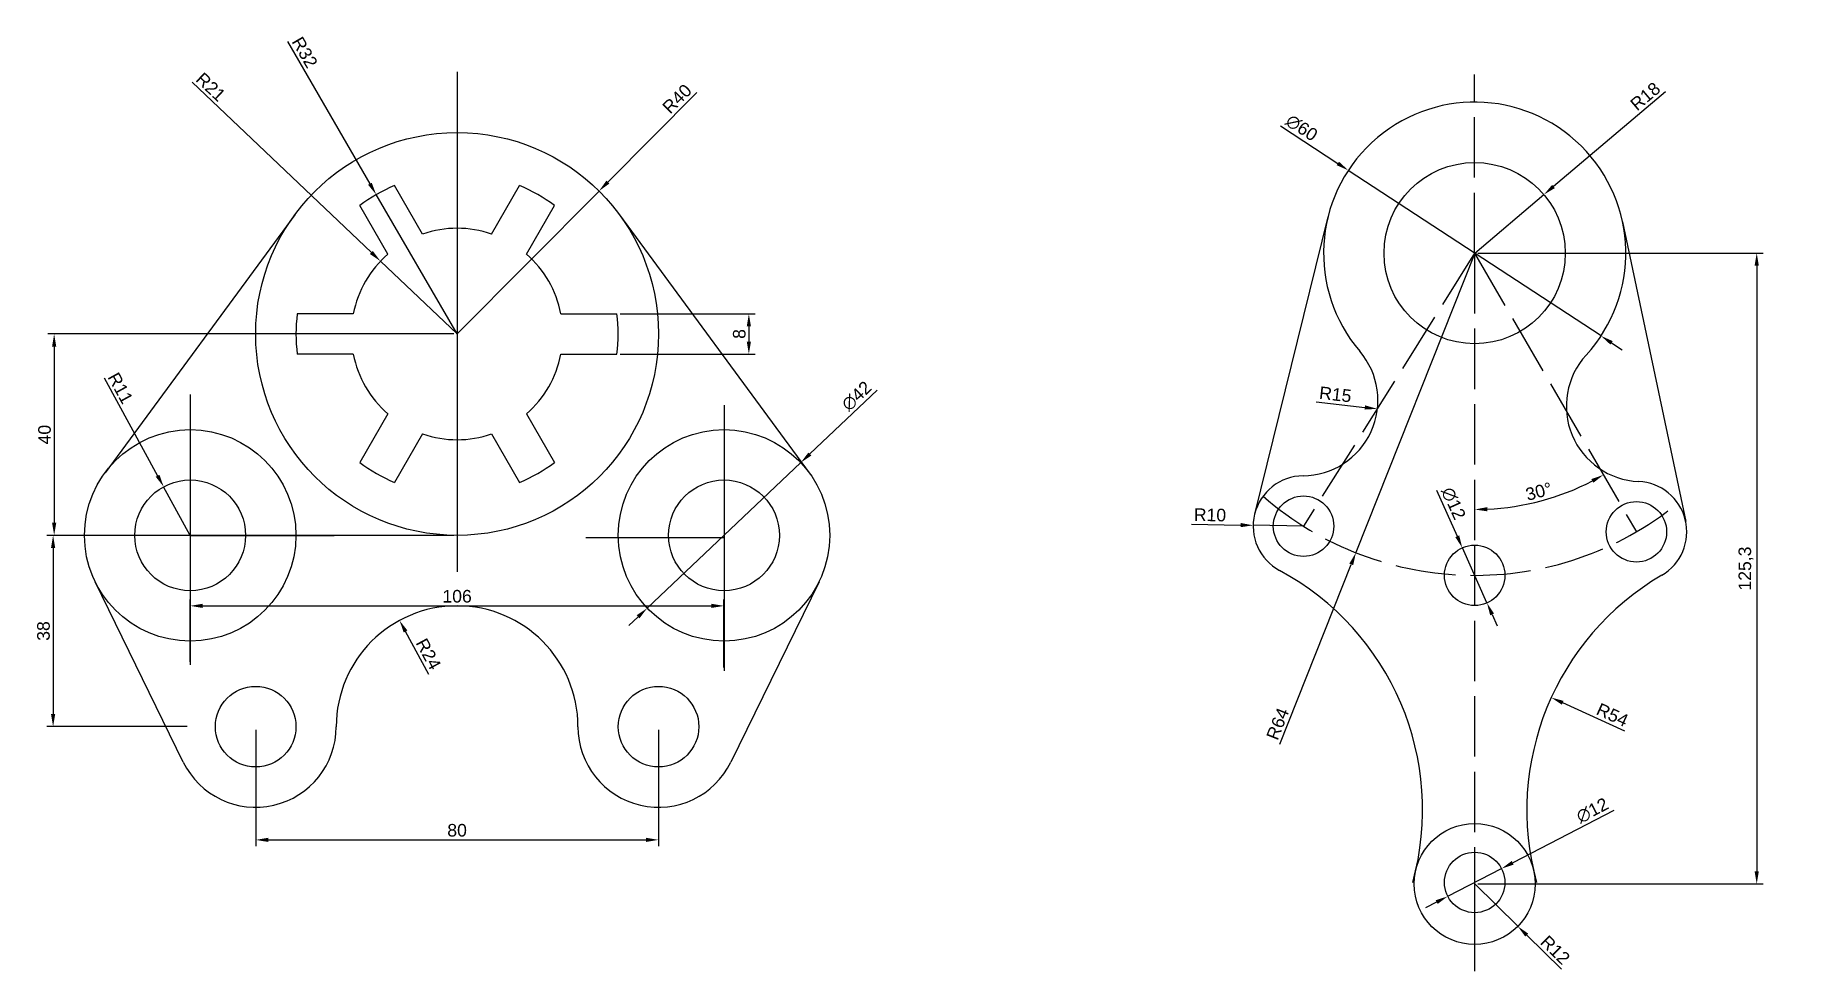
# Model space of a CAD drawing. Header units: millimetres. Extents: x 3178 to 3528, y 1523 to 1710.
import ezdxf

# ---------------------------------------------------------------- set-up
doc = ezdxf.new("R2010")
doc.units = ezdxf.units.MM
doc.linetypes.add('ACAD_ISO02W100', pattern=[15, 12, -3])
doc.styles.get("Standard").update_dxf_attribs({"font": 'arial.ttf'})
doc.dimstyles.new('ISO-25', dxfattribs={"dimtxt": 2.5, "dimasz": 2.5, "dimexe": 1.25, "dimexo": 0.625, "dimtad": 1, "dimtxsty": 'Standard', "dimcen": 2.5, "dimadec": 0, "dimazin": 0, "dimtfac": 1, "dimtmove": 0, "dimatfit": 3, "dimfxl": 1, "dimarcsym": 0})

# ---------------------------------------------------------------- blocks, each defined once
blk = doc.blocks.new('*D3')
at = {"color": 0, "lineweight": -2, "transparency": 16777216}
for p, q in [((3309.17, 1698.11), (3291.53, 1680.34)), ((3261.59, 1650.18), (3289.77, 1678.57))]:
    blk.add_line(p, q, dxfattribs=at)
at = {"color": 0, "transparency": 16777216}
blk.add_solid([(3291.24, 1680.63), (3291.83, 1680.05), (3289.77, 1678.57)], dxfattribs=at)
at = {"layer": 'Defpoints', "color": 0, "transparency": 16777216}
for p in [(3289.77, 1678.57), (3261.59, 1650.18)]:
    blk.add_point(p, dxfattribs=at)
at = {"color": 0, "transparency": 16777216, "insert": (3305.28, 1696.89), "char_height": 2.5, "attachment_point": 5, "rotation": 45.2148}
blk.add_mtext('R40', dxfattribs=at)
blk = doc.blocks.new('*D4')
at = {"color": 0, "lineweight": -2, "transparency": 16777216}
for p, q in [((3227.88, 1708.27), (3244.28, 1680.01)), ((3261.59, 1650.18), (3245.53, 1677.85))]:
    blk.add_line(p, q, dxfattribs=at)
at = {"color": 0, "transparency": 16777216}
blk.add_solid([(3244.64, 1680.22), (3243.92, 1679.81), (3245.53, 1677.85)], dxfattribs=at)
at = {"layer": 'Defpoints', "color": 0, "transparency": 16777216}
for p in [(3245.53, 1677.85), (3261.59, 1650.18)]:
    blk.add_point(p, dxfattribs=at)
at = {"color": 0, "transparency": 16777216, "insert": (3231.33, 1706.11), "char_height": 2.5, "attachment_point": 5, "rotation": 300.1265}
blk.add_mtext('R32', dxfattribs=at)
blk = doc.blocks.new('*D5')
at = {"color": 0, "lineweight": -2, "transparency": 16777216}
for p, q in [((3208.95, 1700.21), (3244.56, 1666.37)), ((3261.59, 1650.18), (3246.37, 1664.64))]:
    blk.add_line(p, q, dxfattribs=at)
at = {"color": 0, "transparency": 16777216}
blk.add_solid([(3244.85, 1666.67), (3244.27, 1666.06), (3246.37, 1664.64)], dxfattribs=at)
at = {"layer": 'Defpoints', "color": 0, "transparency": 16777216}
for p in [(3246.37, 1664.64), (3261.59, 1650.18)]:
    blk.add_point(p, dxfattribs=at)
at = {"color": 0, "transparency": 16777216, "insert": (3212.68, 1699.25), "char_height": 2.5, "attachment_point": 5, "rotation": 316.4544}
blk.add_mtext('R21', dxfattribs=at)
blk = doc.blocks.new('*D6')
at = {"color": 0, "lineweight": -2, "transparency": 16777216}
for p, q in [((3208.59, 1585.08), (3208.59, 1597.42)), ((3314.59, 1583.91), (3314.59, 1597.42)), ((3211.09, 1596.17), (3312.09, 1596.17))]:
    blk.add_line(p, q, dxfattribs=at)
at = {"color": 0, "transparency": 16777216}
for points in [[(3211.09, 1596.59), (3211.09, 1595.76), (3208.59, 1596.17)], [(3312.09, 1596.59), (3312.09, 1595.76), (3314.59, 1596.17)]]:
    blk.add_solid(points, dxfattribs=at)
at = {"layer": 'Defpoints', "color": 0, "transparency": 16777216}
for p in [(3314.59, 1596.17), (3208.59, 1584.45), (3314.59, 1583.28)]:
    blk.add_point(p, dxfattribs=at)
at = {"color": 0, "transparency": 16777216, "insert": (3261.59, 1598.07), "char_height": 2.5, "attachment_point": 5}
blk.add_mtext('106', dxfattribs=at)
blk = doc.blocks.new('*D7')
at = {"color": 0, "lineweight": -2, "transparency": 16777216}
for p, q in [((3221.59, 1571.55), (3221.59, 1548.44)), ((3301.59, 1571.55), (3301.59, 1548.44)), ((3224.09, 1549.69), (3299.09, 1549.69))]:
    blk.add_line(p, q, dxfattribs=at)
at = {"color": 0, "transparency": 16777216}
for points in [[(3224.09, 1550.11), (3224.09, 1549.28), (3221.59, 1549.69)], [(3299.09, 1550.11), (3299.09, 1549.28), (3301.59, 1549.69)]]:
    blk.add_solid(points, dxfattribs=at)
at = {"layer": 'Defpoints', "color": 0, "transparency": 16777216}
for p in [(3221.59, 1572.18), (3301.59, 1572.18), (3301.59, 1549.69)]:
    blk.add_point(p, dxfattribs=at)
at = {"color": 0, "transparency": 16777216, "insert": (3261.59, 1551.59), "char_height": 2.5, "attachment_point": 5}
blk.add_mtext('80', dxfattribs=at)
blk = doc.blocks.new('*D8')
at = {"color": 0, "lineweight": -2, "transparency": 16777216}
for p, q in [((3207.97, 1610.18), (3180.12, 1610.18)), ((3181.37, 1607.68), (3181.37, 1574.68)), ((3207.97, 1572.18), (3180.12, 1572.18))]:
    blk.add_line(p, q, dxfattribs=at)
at = {"color": 0, "transparency": 16777216}
for points in [[(3180.95, 1607.68), (3181.78, 1607.68), (3181.37, 1610.18)], [(3180.95, 1574.68), (3181.78, 1574.68), (3181.37, 1572.18)]]:
    blk.add_solid(points, dxfattribs=at)
at = {"layer": 'Defpoints', "color": 0, "transparency": 16777216}
for p in [(3208.59, 1610.18), (3181.37, 1572.18), (3208.59, 1572.18)]:
    blk.add_point(p, dxfattribs=at)
at = {"color": 0, "transparency": 16777216, "insert": (3179.46, 1591.18), "char_height": 2.5, "attachment_point": 5, "rotation": 90}
blk.add_mtext('38', dxfattribs=at)
blk = doc.blocks.new('*D9')
at = {"color": 0, "lineweight": -2, "transparency": 16777216}
for p, q in [((3260.97, 1650.18), (3180.32, 1650.18)), ((3181.57, 1647.68), (3181.57, 1612.68)), ((3260.97, 1610.18), (3180.32, 1610.18))]:
    blk.add_line(p, q, dxfattribs=at)
at = {"color": 0, "transparency": 16777216}
for points in [[(3181.16, 1647.68), (3181.99, 1647.68), (3181.57, 1650.18)], [(3181.16, 1612.68), (3181.99, 1612.68), (3181.57, 1610.18)]]:
    blk.add_solid(points, dxfattribs=at)
at = {"layer": 'Defpoints', "color": 0, "transparency": 16777216}
for p in [(3261.59, 1650.18), (3181.57, 1610.18), (3261.59, 1610.18)]:
    blk.add_point(p, dxfattribs=at)
at = {"color": 0, "transparency": 16777216, "insert": (3179.67, 1630.18), "char_height": 2.5, "attachment_point": 5, "rotation": 90}
blk.add_mtext('40', dxfattribs=at)
blk = doc.blocks.new('*D10')
at = {"color": 0, "lineweight": -2, "transparency": 16777216}
for p, q in [((3293.97, 1654.18), (3320.78, 1654.18)), ((3319.53, 1651.68), (3319.53, 1648.68)), ((3293.97, 1646.18), (3320.78, 1646.18))]:
    blk.add_line(p, q, dxfattribs=at)
at = {"color": 0, "transparency": 16777216}
for points in [[(3319.11, 1651.68), (3319.95, 1651.68), (3319.53, 1654.18)], [(3319.11, 1648.68), (3319.95, 1648.68), (3319.53, 1646.18)]]:
    blk.add_solid(points, dxfattribs=at)
at = {"layer": 'Defpoints', "color": 0, "transparency": 16777216}
for p in [(3293.34, 1654.18), (3293.34, 1646.18), (3319.53, 1646.18)]:
    blk.add_point(p, dxfattribs=at)
at = {"color": 0, "transparency": 16777216, "insert": (3317.63, 1650.18), "char_height": 2.5, "attachment_point": 5, "rotation": 90}
blk.add_mtext('8', dxfattribs=at)
blk = doc.blocks.new('*D11')
at = {"color": 0, "lineweight": -2, "transparency": 16777216}
for p, q in [((3345.02, 1639), (3331.65, 1626.34)), ((3299.35, 1595.73), (3329.84, 1624.62)), ((3297.53, 1594.01), (3295.72, 1592.29))]:
    blk.add_line(p, q, dxfattribs=at)
at = {"color": 0, "transparency": 16777216}
for points in [[(3331.36, 1626.64), (3331.94, 1626.04), (3329.84, 1624.62)], [(3297.25, 1594.31), (3297.82, 1593.71), (3299.35, 1595.73)]]:
    blk.add_solid(points, dxfattribs=at)
at = {"layer": 'Defpoints', "color": 0, "transparency": 16777216}
for p in [(3329.84, 1624.62), (3299.35, 1595.73)]:
    blk.add_point(p, dxfattribs=at)
at = {"color": 0, "transparency": 16777216, "insert": (3340.93, 1637.84), "char_height": 2.5, "attachment_point": 5, "rotation": 43.4552}
blk.add_mtext('∅42', dxfattribs=at)
blk = doc.blocks.new('*D12')
at = {"color": 0, "lineweight": -2, "transparency": 16777216}
for p, q in [((3191.48, 1641.48), (3202.12, 1622.02)), ((3208.59, 1610.18), (3203.32, 1619.83))]:
    blk.add_line(p, q, dxfattribs=at)
at = {"color": 0, "transparency": 16777216}
blk.add_solid([(3202.48, 1622.22), (3201.75, 1621.82), (3203.32, 1619.83)], dxfattribs=at)
at = {"layer": 'Defpoints', "color": 0, "transparency": 16777216}
for p in [(3203.32, 1619.83), (3208.59, 1610.18)]:
    blk.add_point(p, dxfattribs=at)
at = {"color": 0, "transparency": 16777216, "insert": (3194.74, 1639.42), "char_height": 2.5, "attachment_point": 5, "rotation": 298.666}
blk.add_mtext('R11', dxfattribs=at)
blk = doc.blocks.new('*D13')
at = {"color": 0, "lineweight": -2, "transparency": 16777216}
blk.add_line((3255.98, 1582.54), (3251.35, 1591.08), dxfattribs=at)
at = {"color": 0, "transparency": 16777216}
blk.add_solid([(3251.72, 1591.28), (3250.99, 1590.88), (3250.16, 1593.28)], dxfattribs=at)
at = {"layer": 'Defpoints', "color": 0, "transparency": 16777216}
for p in [(3250.16, 1593.28), (3261.59, 1572.18)]:
    blk.add_point(p, dxfattribs=at)
at = {"color": 0, "transparency": 16777216, "insert": (3255.91, 1586.61), "char_height": 2.5, "attachment_point": 5, "rotation": 298.4422}
blk.add_mtext('R24', dxfattribs=at)
blk = doc.blocks.new('*D16')
at = {"color": 0, "linetype": 'Continuous', "lineweight": -2, "transparency": 16777216}
for p, q in [((3464.28, 1666.23), (3520.92, 1666.23)), ((3519.67, 1663.73), (3519.67, 1543.43)), ((3464.28, 1540.93), (3520.92, 1540.93))]:
    blk.add_line(p, q, dxfattribs=at)
at = {"color": 0, "linetype": 'Continuous', "transparency": 16777216}
for points in [[(3519.25, 1663.73), (3520.09, 1663.73), (3519.67, 1666.23)], [(3519.25, 1543.43), (3520.09, 1543.43), (3519.67, 1540.93)]]:
    blk.add_solid(points, dxfattribs=at)
at = {"layer": 'Defpoints', "color": 0, "linetype": 'Continuous', "transparency": 16777216}
for p in [(3463.66, 1666.23), (3463.66, 1540.93), (3519.67, 1540.93)]:
    blk.add_point(p, dxfattribs=at)
at = {"color": 0, "linetype": 'Continuous', "transparency": 16777216, "insert": (3517.54, 1603.58), "char_height": 2.5, "attachment_point": 5, "rotation": 90}
blk.add_mtext('125,3', dxfattribs=at)
blk = doc.blocks.new('*D17')
at = {"color": 0, "linetype": 'Continuous', "lineweight": -2, "transparency": 16777216}
blk.add_line((3493.51, 1571.29), (3481.14, 1576.92), dxfattribs=at)
at = {"color": 0, "linetype": 'Continuous', "transparency": 16777216}
blk.add_solid([(3481.31, 1577.3), (3480.97, 1576.54), (3478.86, 1577.96)], dxfattribs=at)
at = {"layer": 'Defpoints', "color": 0, "linetype": 'Continuous', "transparency": 16777216}
for p in [(3478.86, 1577.96), (3528.01, 1555.59)]:
    blk.add_point(p, dxfattribs=at)
at = {"color": 0, "linetype": 'Continuous', "transparency": 16777216, "insert": (3491.01, 1574.51), "char_height": 2.5, "attachment_point": 5, "rotation": 335.5264}
blk.add_mtext('R54', dxfattribs=at)
blk = doc.blocks.new('*D18')
at = {"color": 0, "linetype": 'Continuous', "lineweight": -2, "transparency": 16777216}
for p, q in [((3463.66, 1540.93), (3472.22, 1532.52)), ((3480.92, 1523.98), (3474, 1530.77))]:
    blk.add_line(p, q, dxfattribs=at)
at = {"color": 0, "linetype": 'Continuous', "transparency": 16777216}
blk.add_solid([(3474.3, 1531.07), (3473.71, 1530.48), (3472.22, 1532.52)], dxfattribs=at)
at = {"layer": 'Defpoints', "color": 0, "linetype": 'Continuous', "transparency": 16777216}
for p in [(3463.66, 1540.93), (3472.22, 1532.52)]:
    blk.add_point(p, dxfattribs=at)
at = {"color": 0, "linetype": 'Continuous', "transparency": 16777216, "insert": (3479.67, 1527.84), "char_height": 2.5, "attachment_point": 5, "rotation": 315.5215}
blk.add_mtext('R12', dxfattribs=at)
blk = doc.blocks.new('*D19')
at = {"color": 0, "linetype": 'Continuous', "lineweight": -2, "transparency": 16777216}
for p, q in [((3463.66, 1666.23), (3440.08, 1606.74)), ((3424.99, 1568.67), (3439.16, 1604.41))]:
    blk.add_line(p, q, dxfattribs=at)
at = {"color": 0, "linetype": 'Continuous', "transparency": 16777216}
blk.add_solid([(3438.77, 1604.56), (3439.54, 1604.26), (3440.08, 1606.74)], dxfattribs=at)
at = {"layer": 'Defpoints', "color": 0, "linetype": 'Continuous', "transparency": 16777216}
for p in [(3463.66, 1666.23), (3440.08, 1606.74)]:
    blk.add_point(p, dxfattribs=at)
at = {"color": 0, "linetype": 'Continuous', "transparency": 16777216, "insert": (3424.55, 1572.73), "char_height": 2.5, "attachment_point": 5, "rotation": 68.3796}
blk.add_mtext('R64', dxfattribs=at)
blk = doc.blocks.new('*D20')
at = {"color": 0, "linetype": 'Continuous', "lineweight": -2, "transparency": 16777216}
blk.add_line((3432.19, 1636.69), (3441.87, 1635.59), dxfattribs=at)
at = {"color": 0, "linetype": 'Continuous', "transparency": 16777216}
blk.add_solid([(3441.91, 1636), (3441.82, 1635.17), (3444.35, 1635.3)], dxfattribs=at)
at = {"layer": 'Defpoints', "color": 0, "linetype": 'Continuous', "transparency": 16777216}
for p in [(3429.45, 1637), (3444.35, 1635.3)]:
    blk.add_point(p, dxfattribs=at)
at = {"color": 0, "linetype": 'Continuous', "transparency": 16777216, "insert": (3436, 1638.17), "char_height": 2.5, "attachment_point": 5, "rotation": 353.5066}
blk.add_mtext('R15', dxfattribs=at)
blk = doc.blocks.new('*D22')
at = {"color": 0, "linetype": 'Continuous', "lineweight": -2, "transparency": 16777216}
for p, q in [((3456.11, 1619.15), (3460.2, 1609.99)), ((3466.1, 1596.75), (3461.21, 1607.71)), ((3467.12, 1594.47), (3468.14, 1592.19))]:
    blk.add_line(p, q, dxfattribs=at)
at = {"color": 0, "linetype": 'Continuous', "transparency": 16777216}
for points in [[(3460.58, 1610.16), (3459.81, 1609.82), (3461.21, 1607.71)], [(3467.5, 1594.64), (3466.74, 1594.3), (3466.1, 1596.75)]]:
    blk.add_solid(points, dxfattribs=at)
at = {"layer": 'Defpoints', "color": 0, "linetype": 'Continuous', "transparency": 16777216}
for p in [(3461.21, 1607.71), (3466.1, 1596.75)]:
    blk.add_point(p, dxfattribs=at)
at = {"color": 0, "linetype": 'Continuous', "transparency": 16777216, "insert": (3459.44, 1616.52), "char_height": 2.5, "attachment_point": 5, "rotation": 294.048}
blk.add_mtext('∅12', dxfattribs=at)
blk = doc.blocks.new('*D23')
at = {"color": 0, "linetype": 'Continuous', "lineweight": -2, "transparency": 16777216}
for p, q in [((3425.07, 1691.53), (3436.48, 1684.05)), ((3488.75, 1649.79), (3438.57, 1682.68)), ((3490.84, 1648.41), (3492.93, 1647.04))]:
    blk.add_line(p, q, dxfattribs=at)
at = {"color": 0, "linetype": 'Continuous', "transparency": 16777216}
for points in [[(3436.71, 1684.4), (3436.25, 1683.7), (3438.57, 1682.68)], [(3491.07, 1648.76), (3490.61, 1648.07), (3488.75, 1649.79)]]:
    blk.add_solid(points, dxfattribs=at)
at = {"layer": 'Defpoints', "color": 0, "linetype": 'Continuous', "transparency": 16777216}
for p in [(3438.57, 1682.68), (3488.75, 1649.79)]:
    blk.add_point(p, dxfattribs=at)
at = {"color": 0, "linetype": 'Continuous', "transparency": 16777216, "insert": (3429.3, 1691.11), "char_height": 2.5, "attachment_point": 5, "rotation": 326.7536}
blk.add_mtext('∅60', dxfattribs=at)
blk = doc.blocks.new('*D24')
at = {"color": 0, "linetype": 'Continuous', "lineweight": -2, "transparency": 16777216}
for p, q in [((3491.28, 1555.51), (3471.21, 1545.14)), ((3458.33, 1538.48), (3468.99, 1543.99)), ((3456.11, 1537.33), (3453.89, 1536.18))]:
    blk.add_line(p, q, dxfattribs=at)
at = {"color": 0, "linetype": 'Continuous', "transparency": 16777216}
for points in [[(3471.02, 1545.51), (3471.4, 1544.77), (3468.99, 1543.99)], [(3455.92, 1537.7), (3456.3, 1536.96), (3458.33, 1538.48)]]:
    blk.add_solid(points, dxfattribs=at)
at = {"layer": 'Defpoints', "color": 0, "linetype": 'Continuous', "transparency": 16777216}
for p in [(3468.99, 1543.99), (3458.33, 1538.48)]:
    blk.add_point(p, dxfattribs=at)
at = {"color": 0, "linetype": 'Continuous', "transparency": 16777216, "insert": (3487.04, 1555.53), "char_height": 2.5, "attachment_point": 5, "rotation": 27.3324}
blk.add_mtext('∅12', dxfattribs=at)
blk = doc.blocks.new('*D25')
at = {"color": 0, "linetype": 'Continuous', "lineweight": -2, "transparency": 16777216}
for p, q in [((3407.46, 1612.39), (3417.18, 1612.22)), ((3429.68, 1612), (3419.68, 1612.17))]:
    blk.add_line(p, q, dxfattribs=at)
at = {"color": 0, "linetype": 'Continuous', "transparency": 16777216}
blk.add_solid([(3417.19, 1612.63), (3417.17, 1611.8), (3419.68, 1612.17)], dxfattribs=at)
at = {"layer": 'Defpoints', "color": 0, "linetype": 'Continuous', "transparency": 16777216}
for p in [(3419.68, 1612.17), (3429.68, 1612)]:
    blk.add_point(p, dxfattribs=at)
at = {"color": 0, "linetype": 'Continuous', "transparency": 16777216, "insert": (3411.1, 1614.23), "char_height": 2.5, "attachment_point": 5, "rotation": 358.9984}
blk.add_mtext('R10', dxfattribs=at)
blk = doc.blocks.new('*D26')
at = {"color": 0, "linetype": 'Continuous', "lineweight": -2, "transparency": 16777216}
for p, q in [((3501.54, 1698.26), (3479.31, 1679.47)), ((3463.66, 1666.23), (3477.4, 1677.86))]:
    blk.add_line(p, q, dxfattribs=at)
at = {"color": 0, "linetype": 'Continuous', "transparency": 16777216}
blk.add_solid([(3479.04, 1679.79), (3479.58, 1679.15), (3477.4, 1677.86)], dxfattribs=at)
at = {"layer": 'Defpoints', "color": 0, "linetype": 'Continuous', "transparency": 16777216}
for p in [(3477.4, 1677.86), (3463.66, 1666.23)]:
    blk.add_point(p, dxfattribs=at)
at = {"color": 0, "linetype": 'Continuous', "transparency": 16777216, "insert": (3497.55, 1697.38), "char_height": 2.5, "attachment_point": 5, "rotation": 40.2184}
blk.add_mtext('R18', dxfattribs=at)
blk = doc.blocks.new('*D27')
at = {"color": 0, "linetype": 'Continuous', "lineweight": -2, "transparency": 16777216}
blk.add_arc((3463.66, 1666.23), 50.93, 272.8129, 297.3145, dxfattribs=at)
at = {"color": 0, "linetype": 'Continuous', "transparency": 16777216}
for points in [[(3486.83, 1621.35), (3487.23, 1620.62), (3489.22, 1622.18)], [(3466.17, 1614.95), (3466.15, 1615.78), (3463.66, 1615.31)]]:
    blk.add_solid(points, dxfattribs=at)
at = {"layer": 'Defpoints', "color": 0, "linetype": 'Continuous', "transparency": 16777216}
for p in [(3463.66, 1666.23), (3463.66, 1666.23), (3472.54, 1616.09), (3495.78, 1610.88), (3463.66, 1602.23)]:
    blk.add_point(p, dxfattribs=at)
at = {"color": 0, "linetype": 'Continuous', "transparency": 16777216, "insert": (3476.4, 1618.89), "char_height": 2.5, "attachment_point": 5, "rotation": 15.0637}
blk.add_mtext('30°', dxfattribs=at)

msp = doc.modelspace()

# ---------------------------------------------------------------- linework, layer by layer
for p, q in [((3261.592, 1702.246), (3261.592, 1602.911)), ((3254.749, 1670.029), (3249.182, 1679.671)), ((3268.436, 1670.029), (3274.003, 1679.671)), ((3247.821, 1666.029), (3242.254, 1675.671)), ((3275.364, 1666.029), (3280.931, 1675.671)), ((3229.368, 1673.873), (3191.675, 1622.616)), ((3293.817, 1673.873), (3331.51, 1622.616)), ((3240.977, 1654.175), (3229.843, 1654.175)), ((3282.208, 1654.175), (3293.341, 1654.175)), ((3240.977, 1646.175), (3229.843, 1646.175)), ((3282.208, 1646.175), (3293.341, 1646.175)), ((3208.592, 1638.126), (3208.592, 1584.453)), ((3314.592, 1636.028), (3314.592, 1583.282)), ((3247.821, 1634.322), (3242.254, 1624.68)), ((3275.364, 1634.322), (3280.931, 1624.68)), ((3254.749, 1630.322), (3249.182, 1620.68)), ((3268.436, 1630.322), (3274.003, 1620.68)), ((3208.592, 1610.175), (3237.175, 1610.175)), ((3314.592, 1609.655), (3287.157, 1609.655)), ((3463.659, 1608.232), (3463.659, 1602.232)), ((3207.216, 1565.152), (3189.724, 1600.957)), ((3333.461, 1600.957), (3315.969, 1565.152))]:
    msp.add_line(p, q)
at = {"linetype": 'ACAD_ISO02W100'}
for p, q in [((3463.659, 1666.232), (3463.659, 1701.734)), ((3463.659, 1666.232), (3429.676, 1612)), ((3463.659, 1666.232), (3495.782, 1610.878)), ((3463.659, 1666.232), (3463.659, 1602.232)), ((3463.659, 1608.232), (3463.659, 1546.232)), ((3463.659, 1546.232), (3463.659, 1535.632)), ((3463.659, 1535.632), (3463.659, 1523.302))]:
    msp.add_line(p, q, dxfattribs=at)
at = {"linetype": 'Continuous'}
for p, q in [((3434.533, 1673.42), (3419.967, 1614.396)), ((3493.012, 1672.427), (3505.567, 1612.943))]:
    msp.add_line(p, q, dxfattribs=at)
for centre, radius in [((3261.592, 1650.175), 40), ((3463.659, 1666.232), 18), ((3208.592, 1610.175), 21), ((3314.592, 1610.175), 21), ((3208.592, 1610.175), 11), ((3314.592, 1610.175), 11), ((3429.676, 1612), 6), ((3495.782, 1610.878), 6), ((3463.659, 1602.232), 6), ((3221.592, 1572.175), 8), ((3301.592, 1572.175), 8), ((3463.659, 1540.932), 12), ((3463.659, 1541.232), 6)]:
    msp.add_circle(centre, radius)
for centre, radius, start, end in [((3463.659, 1666.232), 30, 317.54156, 220.51408), ((3261.592, 1650.175), 32, 112.81924, 127.18076), ((3261.592, 1650.175), 32, 52.81924, 67.18076), ((3261.592, 1650.175), 21, 70.98058, 109.01942), ((3261.592, 1650.175), 21, 130.98058, 169.01942), ((3261.592, 1650.175), 21, 10.98058, 49.01942), ((3261.592, 1650.175), 32, 172.81924, 187.18076), ((3261.592, 1650.175), 32, 352.81924, 7.18076), ((3261.592, 1650.175), 21, 190.98058, 229.01942), ((3261.592, 1650.175), 21, 310.98058, 349.01942), ((3429.448, 1636.999), 15, 270.52312, 40.51408), ((3496.859, 1635.855), 15, 137.54156, 267.53251), ((3261.592, 1650.175), 21, 250.98058, 289.01942), ((3261.592, 1650.175), 32, 232.81924, 247.18076), ((3261.592, 1650.175), 32, 292.81924, 307.18076), ((3429.676, 1612), 10, 90.52312, 241.68755), ((3495.782, 1610.878), 10, 300.23759, 87.53251), ((3399.322, 1555.656), 54, 344.5081, 61.68755), ((3528.012, 1555.586), 54, 120.23759, 195.41453), ((3261.592, 1572.175), 24, 0, 180), ((3221.592, 1572.175), 16, 206.0377, 0), ((3301.592, 1572.175), 16, 180, 333.9623)]:
    msp.add_arc(centre, radius, start, end)
at = {"linetype": 'ACAD_ISO02W100'}
msp.add_arc((3463.659, 1666.232), 64, 228.96659, 309.08905, dxfattribs=at)

# ---------------------------------------------------------------- dimensions: what is measured, and where the dimension line sits
for center, mpoint, picture, middle in [((3261.592, 1650.175), (3245.531, 1677.853), '*D4', (3229.686, 1705.158)), ((3261.592, 1650.175), (3246.371, 1664.643), '*D5', (3211.389, 1697.892)), ((3261.592, 1650.175), (3289.771, 1678.565), '*D3', (3306.627, 1695.548)), ((3208.592, 1610.175), (3203.316, 1619.827), '*D12', (3193.095, 1638.522)), ((3261.592, 1572.175), (3250.162, 1593.278), '*D13', (3254.261, 1585.71))]:
    dim = msp.add_radius_dim(center=center, mpoint=mpoint, dimstyle='ISO-25')
    dim.commit()
    dim.dimension.update_dxf_attribs({"geometry": picture, "text_midpoint": middle, "dimtype": 164})
at = {"linetype": 'Continuous'}
for center, mpoint, picture, middle in [((3463.659, 1666.232), (3477.404, 1677.855), '*D26', (3498.78, 1695.931)), ((3463.659, 1666.232), (3440.078, 1606.735), '*D19', (3426.321, 1572.026)), ((3429.448, 1636.999), (3444.352, 1635.302), '*D20', (3435.786, 1636.277)), ((3528.012, 1555.586), (3478.864, 1577.956), '*D17', (3490.224, 1572.786))]:
    dim = msp.add_radius_dim(center=center, mpoint=mpoint, dimstyle='ISO-25', dxfattribs=at)
    dim.commit()
    dim.dimension.update_dxf_attribs({"geometry": picture, "text_midpoint": middle, "dimtype": 164})
for p1, p2, picture, middle in [((3488.749, 1649.785), (3438.569, 1682.68), '*D23', (3428.223, 1689.462)), ((3458.329, 1538.477), (3468.989, 1543.987), '*D24', (3487.942, 1553.783))]:
    dim = msp.add_diameter_dim_2p(p1=p1, p2=p2, dimstyle='ISO-25', dxfattribs=at)
    dim.commit()
    dim.dimension.update_dxf_attribs({"geometry": picture, "text_midpoint": middle, "dimtype": 163})
dim = msp.add_linear_dim(base=(3519.67, 1540.932), p1=(3463.659, 1666.232), p2=(3463.659, 1540.932), angle=90, dimstyle='ISO-25', dxfattribs=at)
dim.commit()
dim.dimension.update_dxf_attribs({"geometry": '*D16', "text_midpoint": (3517.543, 1603.582)})
dim = msp.add_angular_dim_2l(base=(3472.54, 1616.085), line1=((3463.659, 1666.232), (3495.782, 1610.878)), line2=((3463.659, 1666.232), (3463.659, 1602.232)), dimstyle='ISO-25', dxfattribs=at)
dim.commit()
dim.dimension.update_dxf_attribs({"geometry": '*D27', "text_midpoint": (3476.4, 1618.892)})
for base, p1, p2, picture, middle in [((3319.53, 1646.175), (3293.341, 1654.175), (3293.341, 1646.175), '*D10', (3317.629, 1650.175)), ((3181.575, 1610.175), (3261.592, 1650.175), (3261.592, 1610.175), '*D9', (3179.673, 1630.175)), ((3181.366, 1572.175), (3208.592, 1610.175), (3208.592, 1572.175), '*D8', (3179.464, 1591.175))]:
    dim = msp.add_linear_dim(base=base, p1=p1, p2=p2, angle=90, dimstyle='ISO-25')
    dim.commit()
    dim.dimension.update_dxf_attribs({"geometry": picture, "text_midpoint": middle})
dim = msp.add_diameter_dim_2p(p1=(3299.348, 1595.732), p2=(3329.837, 1624.619), dimstyle='ISO-25')
dim.commit()
dim.dimension.update_dxf_attribs({"geometry": '*D11', "text_midpoint": (3342.284, 1636.412), "dimtype": 163})
dim = msp.add_diameter_dim_2p(p1=(3466.104, 1596.753), p2=(3461.214, 1607.712), dimstyle='ISO-25', dxfattribs=at)
dim.commit()
dim.dimension.update_dxf_attribs({"geometry": '*D22', "text_midpoint": (3459.443, 1616.517)})
for center, mpoint, picture, middle in [((3429.676, 1612), (3419.678, 1612.175), '*D25', (3411.105, 1614.226)), ((3463.659, 1540.932), (3472.221, 1532.525), '*D18', (3479.674, 1527.841))]:
    dim = msp.add_radius_dim(center=center, mpoint=mpoint, dimstyle='ISO-25', dxfattribs=at)
    dim.commit()
    dim.dimension.update_dxf_attribs({"geometry": picture, "text_midpoint": middle})
for base, p1, p2, picture, middle in [((3314.592, 1596.172), (3208.592, 1584.453), (3314.592, 1583.282), '*D6', (3261.592, 1598.074)), ((3301.592, 1549.693), (3221.592, 1572.175), (3301.592, 1572.175), '*D7', (3261.592, 1551.594))]:
    dim = msp.add_linear_dim(base=base, p1=p1, p2=p2, dimstyle='ISO-25')
    dim.commit()
    dim.dimension.update_dxf_attribs({"geometry": picture, "text_midpoint": middle})

doc.saveas('drawing.dxf')
